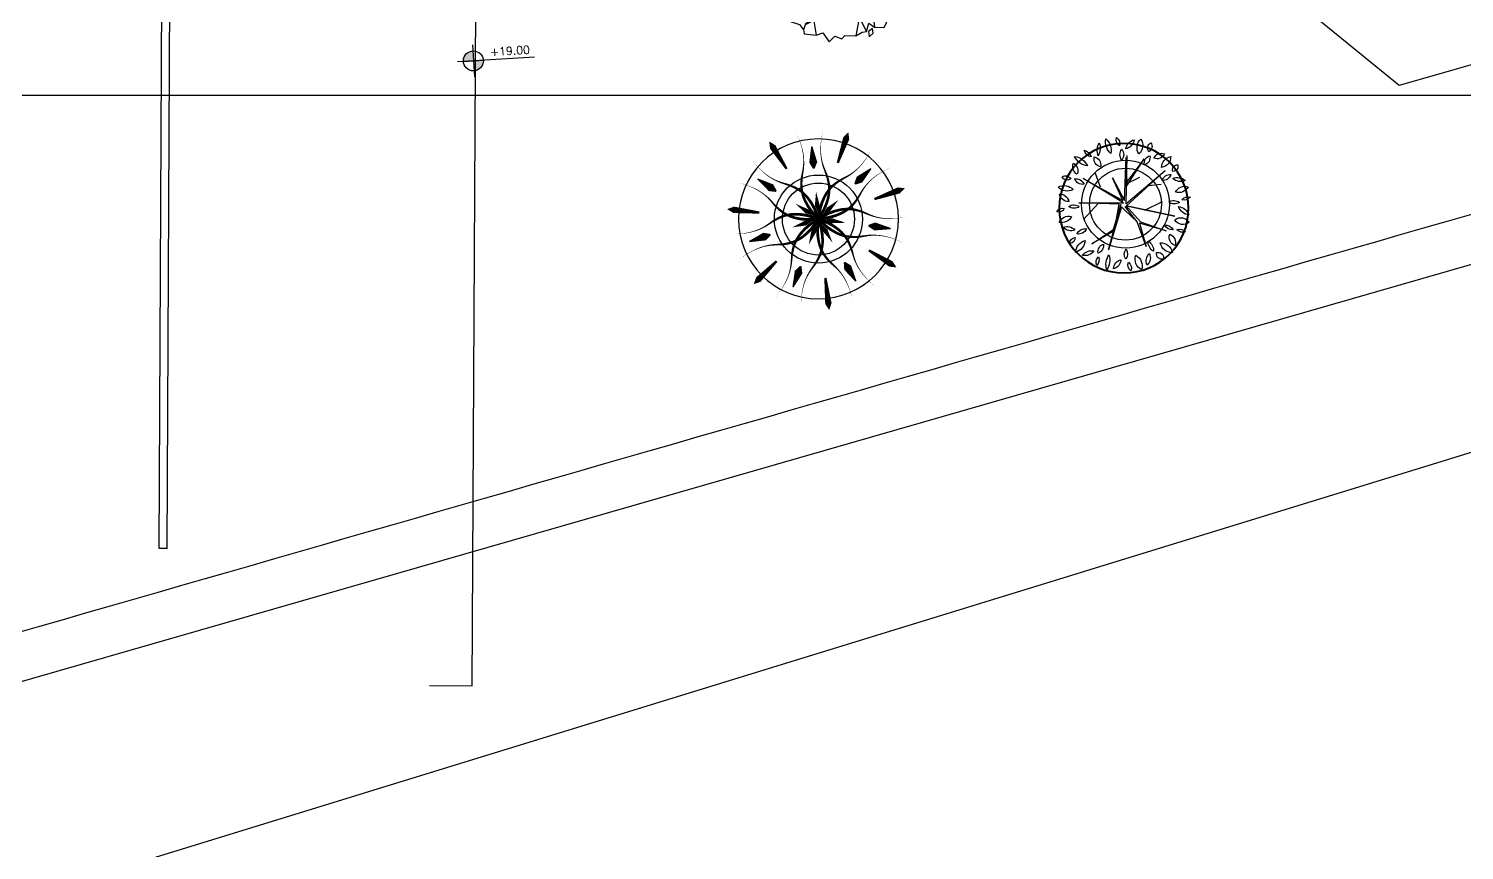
# Model space of a CAD drawing. Header units: millimetres. Extents: x 55520 to 96084, y -58491 to -49645.
# Drawn here: x 60621.4 to 60711.1, y -57660.5 to -57609.1 of the extents above; entities that cross this region are included whole.
import ezdxf
from ezdxf.enums import TextEntityAlignment as Align

# ---------------------------------------------------------------- set-up
doc = ezdxf.new("R2010")
doc.units = ezdxf.units.MM
for name, color, linetype in [('05_Mobiliário', 1, 'Continuous'), ('Alvenaria Corte', 30, 'Continuous'), ('Alvenaria Vista', 40, 'Continuous'), ('ARQ-COTAS', 1, 'Continuous'), ('ARQ-SÍMBOLOS', 2, 'Continuous'), ('ARQ-TEXTO2', 2, 'Continuous'), ('Curvas de Nível', 10, 'Continuous'), ('Limite Terreno', 20, 'Continuous'), ('Limites', 250, 'Continuous'), ('Árvores Existentes', 114, 'Continuous')]:
    doc.layers.add(name, color=color, linetype=linetype)
doc.styles.add('ATTR', font='romans.shx', dxfattribs={"width": 0.8, "height": 0.470416260033865})
doc.styles.add('ROMANS', font='romans.shx')

# ---------------------------------------------------------------- blocks, each defined once
blk = doc.blocks.new('árvore_media')
for p, q in [((55225.38142735669, -51940.37351302861), (55225.53585807668, -51939.52489606861)), ((55226.59154575669, -51939.35229702861), (55226.15370127669, -51940.0623655086)), ((55226.94811407669, -51939.38339974861), (55227.19079951668, -51940.17552646861)), ((55227.28458895669, -51940.08354182861), (55227.83619599669, -51939.54607238861)), ((55224.71942671669, -51941.33535110861), (55224.45466255669, -51940.0623655086)), ((55224.74150543669, -51939.89265414861), (55225.62411279669, -51940.5432243886)), ((55226.15370127669, -51940.0623655086), (55225.91101583669, -51940.96759302861)), ((55227.16872079669, -51940.7978215086), (55227.19079951668, -51940.11891590861)), ((55227.23495695669, -51940.09064070861), (55227.25703567669, -51940.82615686861)), ((55227.76454543669, -51941.1655795886), (55228.36030991669, -51939.8643187886)), ((55229.15466255668, -51940.40178822861), (55229.02225039669, -51941.53333766861)), ((55224.65325071668, -51941.33535110861), (55223.66030991669, -51940.8827072686)), ((55223.66030991669, -51940.9109824686), (55224.05748623668, -51941.73138438861)), ((55224.56499599669, -51940.5998349486), (55223.90299535669, -51940.57155974861)), ((55225.62411279669, -51940.5432243886), (55225.75652495669, -51941.33535110861)), ((55225.91101583669, -51940.96759302861), (55225.95511311669, -51941.19391494861)), ((55226.26403471669, -51941.19391494861), (55227.14670223669, -51940.7978215086)), ((55226.41852559669, -51941.47678726861), (55226.94811407669, -51941.1655795886)), ((55226.94811407669, -51941.1655795886), (55227.87487887669, -51941.2787405486)), ((55227.25703567669, -51940.82615686861), (55227.08046607669, -51941.02414342861)), ((55227.10254479669, -51941.02414342861), (55227.76454543669, -51941.1655795886)), ((55227.87487887669, -51941.2787405486), (55229.37532943668, -51940.65638534861)), ((55228.07346703669, -51942.63661190861), (55229.57391759669, -51940.9109824686)), ((55229.57391759669, -51940.93925766861), (55228.36030991669, -51942.6083367086)), ((55223.72648591668, -51941.6464986286), (55223.19689743668, -51941.75965958861)), ((55224.30017167669, -51941.8728205486), (55223.35138831669, -51941.44851206861)), ((55225.16076047669, -51943.4569536686), (55224.30017167669, -51941.8728205486)), ((55225.18283919669, -51942.38201478861), (55224.65325071668, -51941.33535110861)), ((55225.27109391669, -51942.32540422861), (55224.71942671669, -51941.33535110861)), ((55225.75652495669, -51941.33535110861), (55226.28611343668, -51942.09914246861)), ((55225.95511311669, -51941.19391494861), (55226.21993743669, -51941.53333766861)), ((55226.21993743669, -51941.53333766861), (55226.26403471669, -51941.19391494861)), ((55226.79362319669, -51942.91948422861), (55226.41852559669, -51941.47678726861)), ((55229.68425103668, -51941.9293709486), (55229.77250575669, -51941.2787405486)), ((55224.01332879669, -51943.4569536686), (55222.99830927669, -51942.63661190861)), ((55223.70440719669, -51942.41028998861), (55223.02038799669, -51942.4385651886)), ((55223.13072143669, -51942.0708071086), (55223.74856463668, -51942.3536794286)), ((55224.60909327669, -51942.6083367086), (55223.70440719669, -51942.41028998861)), ((55223.74856463668, -51942.3536794286), (55224.49875983669, -51942.49517574861)), ((55224.47674127669, -51942.41028998861), (55224.30017167669, -51942.04253190861)), ((55224.49875983669, -51942.49517574861), (55224.47674127669, -51942.41028998861)), ((55224.96217231669, -51943.5418394286), (55224.60909327669, -51942.6083367086)), ((55225.99927055669, -51943.11747078861), (55225.18283919669, -51942.38201478861)), ((55226.39644687669, -51943.03264518861), (55225.27109391669, -51942.32540422861)), ((55226.28611343668, -51942.09914246861), (55226.39644687669, -51943.00436998861)), ((55226.81570191668, -51942.94775942861), (55228.07346703669, -51942.63661190861)), ((55228.36030991669, -51942.6083367086), (55229.00017167669, -51942.66488710861)), ((55229.00017167669, -51942.66488710861), (55229.66217231669, -51941.9293709486)), ((55229.66217231669, -51941.9293709486), (55229.15466255668, -51942.66488710861)), ((55229.68425103668, -51941.9293709486), (55230.08142735669, -51942.0708071086)), ((55229.72834831669, -51942.74977286861), (55230.12552463669, -51942.29712902861)), ((55223.37346703669, -51942.94775942861), (55223.02038799669, -51943.4569536686)), ((55225.99927055669, -51943.1458061486), (55225.33726991669, -51943.4569536686)), ((55225.82270095668, -51943.40040326861), (55225.35934863669, -51943.68327558861)), ((55226.35228943669, -51943.34379270861), (55225.82270095668, -51943.40040326861)), ((55226.35228943669, -51943.34379270861), (55226.48470159669, -51944.1641946286)), ((55226.63919247669, -51943.3720679086), (55227.32321167669, -51944.1641946286)), ((55226.63919247669, -51943.40040326861), (55226.70536847669, -51944.24902022861)), ((55226.79362319669, -51943.28724230861), (55228.33823119669, -51942.74977286861)), ((55226.79362319669, -51943.31551750861), (55227.47764239669, -51944.13585926861)), ((55228.33823119669, -51942.74977286861), (55229.75042703668, -51942.83459846861)), ((55229.15466255668, -51942.69316230861), (55229.72834831669, -51942.74977286861)), ((55229.75042703668, -51942.83459846861), (55230.10350607669, -51943.62666502861)), ((55223.46172175668, -51944.1924698286), (55223.15280015668, -51944.02275846861)), ((55223.52789775668, -51944.02275846861), (55223.37346703669, -51944.53189254861)), ((55224.01332879669, -51943.4569536686), (55223.52789775668, -51944.02275846861)), ((55223.70440719669, -51943.85298694861), (55223.92507407669, -51944.33390598861)), ((55225.09458447669, -51943.7115507886), (55224.01332879669, -51943.4569536686)), ((55224.03540751668, -51943.4569536686), (55224.96217231669, -51943.5418394286)), ((55224.91801487669, -51944.41879174861), (55225.09458447669, -51943.7115507886)), ((55225.35934863669, -51943.68327558861), (55225.05042703669, -51944.50361734861)), ((55225.33726991669, -51943.4569536686), (55225.16076047669, -51943.4569536686)), ((55227.47764239669, -51944.13585926861), (55229.99317263669, -51944.13585926861)), ((55223.92507407669, -51944.33390598861), (55223.72648591668, -51945.12597254861)), ((55224.05748623668, -51945.55028102861), (55224.89599631669, -51944.41879174861)), ((55225.05042703669, -51944.50361734861), (55224.05748623668, -51945.52200582861)), ((55226.21993743669, -51944.89965062861), (55224.76358415669, -51945.69177734861)), ((55226.48470159669, -51944.1641946286), (55226.21993743669, -51944.89965062861)), ((55226.70536847669, -51944.24902022861), (55226.33027087669, -51945.0410867886)), ((55227.32321167669, -51944.1641946286), (55227.25703567669, -51944.95626118861)), ((55227.49972111668, -51944.30563078861), (55227.41146639669, -51944.84310022861)), ((55227.41146639669, -51944.84310022861), (55228.31615247669, -51945.40884486861)), ((55227.49972111668, -51944.30563078861), (55228.36030991669, -51944.27735558861)), ((55228.36030991669, -51944.27735558861), (55228.73540751669, -51945.0128115886)), ((55228.58097679669, -51944.70166406861), (55229.44150543669, -51944.95626118861)), ((55226.33027087669, -51945.0410867886), (55224.76358415669, -51945.7200525486)), ((55225.22693647669, -51945.55028102861), (55225.29317263669, -51946.2857971886)), ((55227.25703567669, -51944.95626118861), (55227.56595727669, -51945.6351667886)), ((55227.56595727669, -51945.6351667886), (55227.34529039669, -51946.45550854861)), ((55227.36736911669, -51944.95626118861), (55227.91897615669, -51946.25752198861)), ((55227.38938767669, -51944.98453638861), (55228.31615247669, -51945.4654554286)), ((55228.31615247669, -51945.40884486861), (55229.13258383669, -51945.60689158861)), ((55228.31615247669, -51945.4654554286), (55228.36030991669, -51946.05947526861)), ((55224.76358415669, -51945.7200525486), (55224.65325071668, -51945.97464966861))]:
    blk.add_line(p, q)
for points in [[(55223.90299535669, -51940.57155974861), (55223.66307727669, -51940.5255975086), (55223.66030991669, -51940.9109824686), (55223.60791055669, -51941.23277830861), (55223.35138831669, -51941.44851206861), (55223.05624335669, -51941.48033670861), (55223.19689743668, -51941.75965958861), (55223.13072143669, -51942.0708071086), (55222.89074319669, -51942.22289158861), (55223.02038799669, -51942.4385651886), (55222.99830927669, -51942.63661190861), (55222.75285647668, -51943.03619462861), (55223.02038799669, -51943.4569536686), (55223.35963023669, -51943.7080013486), (55223.15280015669, -51944.02275846861), (55223.24929679669, -51944.27380614861), (55223.37346703669, -51944.53189254861), (55223.66307727669, -51944.66274054861), (55223.72648591669, -51945.12597254861), (55223.96646415669, -51945.3346074286), (55224.05748623668, -51945.52200582861), (55224.46290447669, -51945.68822790861), (55224.65325071668, -51945.97464966861), (55224.68357135668, -51946.18322438861), (55225.29317263669, -51946.2857971886), (55225.64895887669, -51946.18322438861), (55225.95234575668, -51946.6782810286), (55226.25579279668, -51946.3954087086), (55226.61434639669, -51946.5722189486), (55226.77984655669, -51946.3954087086), (55227.34529039669, -51946.45550854861), (55227.69006735669, -51946.2893466286), (55227.91897615669, -51946.25752198861), (55228.07617423669, -51945.82966406861), (55228.36030991669, -51946.05947526861), (55228.84850831669, -51946.1125363886), (55229.13258383669, -51945.60689158861), (55229.17950863668, -51945.2992333486), (55229.44150543669, -51944.95626118861), (55229.75872911669, -51944.91029894861), (55229.84144911668, -51944.48593030861), (55230.03456271669, -51944.27380614861), (55229.99317263669, -51944.13585926861), (55230.11728271669, -51943.88481158861), (55230.10350607669, -51943.62666502861), (55230.42066959669, -51943.1422567086), (55230.25516943668, -51942.9300723886), (55230.61372303669, -51942.1875175086), (55230.12552463669, -51942.29712902861), (55230.08142735669, -51942.0708071086), (55230.03456271669, -51941.72783494861), (55230.17244943669, -51941.3035264686), (55229.77250575669, -51941.2787405486), (55229.57391759669, -51940.9109824686), (55229.53806223669, -51940.5962855086), (55229.37532943668, -51940.65638534861), (55229.15466255669, -51940.40178822861), (55228.76572815669, -51940.38410118861), (55228.46234127669, -51940.06591494861), (55228.36030991669, -51939.8643187886), (55228.21412111669, -51939.46473606861), (55227.83619599669, -51939.54607238861), (55227.49695375669, -51939.2879258286), (55226.94811407669, -51939.38339974861), (55226.80739983669, -51939.50011014861), (55226.59154575669, -51939.35229702861), (55226.14545935669, -51939.2172378286), (55225.89723919669, -51939.46473606861), (55225.59379215669, -51939.3232999086), (55225.53585807668, -51939.52489606861), (55225.23523855668, -51939.60623238861), (55225.12490511669, -51939.85373062861), (55224.74150543669, -51939.89265414861), (55224.54568463669, -51939.81835654861), (55224.45466255669, -51940.0623655086)], [(55228.65268751669, -51940.0623655086), (55228.87335439669, -51939.92092934861), (55229.04986383668, -51940.0623655086), (55228.85127567669, -51940.20380166861)], [(55223.27691023669, -51940.73772166861), (55223.13896335669, -51940.91453190861), (55223.30446351669, -51941.16209030861), (55223.49757711669, -51940.94990598861)], [(55226.66121103668, -51942.91948422861), (55226.55087759669, -51942.94775942861), (55226.52885903669, -51943.03264518861), (55226.61711375669, -51943.00436998861)], [(55230.50344975669, -51942.68257414861), (55230.42066959669, -51942.8593843886), (55230.58616975669, -51943.03619462861), (55230.66888975669, -51942.8593843886)], [(55228.23890703668, -51946.12312454861), (55228.01830031669, -51946.26456070861), (55228.04031887669, -51946.54749318861), (55228.26098575669, -51946.37772166861)]]:
    blk.add_lwpolyline(points, close=True)
at = {"style": 'ATTR', "width": 0.8, "flags": 9}
blk.add_attdef('ESTCODE', (55226.66121103668, -51942.91948422861), '', height=1.583206656000007e-05, dxfattribs=at)
blk = doc.blocks.new('tree 24')
at = {"flags": 128}
for points in [[(-1.101116828620434, 2.649776423000731, 0, 0.2, 0), (-1.022240563295782, 2.459965075948276, 0.2, 0.07, 0), (-0.7119736755266786, 1.713325061486103, 0, 0, 0)], [(0, 0, 0.1, 0.08317695594695063, -0.09358984156401431), (-0.3396875094622374, 0.6250600342173129, 0.08317695594695063, 0.07, -0.1206317726676947), (-0.3790990011766553, 1.178753437357955, 0.07, 0.04943313029214821, -0.04298178090384141), (-0.2957643866539001, 1.498500943300314, 0.04943313029214821, 0.03, 0.04550626810400364), (-0.2185584446415305, 1.80097050324548, 0.03, 0.01654751941133939, 0.06549508129568554), (-0.2064771931618452, 2.229842395754531, 0.01654751941133939, 0, 0.053115242807668), (-0.3159650871530175, 2.746639209566638, 0, 0, 0)], [(0, 0, 0.1, 0.08317695594695063, 0.09358984156401431), (0.3844825783744454, 0.5985489096492529, 0.08317695594695063, 0.07, 0.1206317726676947), (0.4642746085301042, 1.147878393530846, 0.07, 0.04943313029214821, 0.04298178090384141), (0.4045429909601808, 1.472863407805562, 0.04943313029214821, 0.03, -0.04550626810400364), (0.3496602782979608, 1.780168598517776, 0.03, 0.01654751941133939, -0.06549508129568554), (0.3689704583957791, 2.208775847218931, 0.01654751941133939, 0, -0.053115242807668), (0.515953429043293, 2.716183525510132, 0, 0, 0)], [(0.04684025887399912, 1.575548978638835, 0.05, 0.25, 0), (0.05278352927416563, 1.775460653589107, 0.25, 0.04, 0), (0.06764170620590448, 2.275239839334972, 0, 0, 0)], [(1.385143516585231, 2.512996381265111, 0, 0.2, 0), (1.285921577364206, 2.332982994732447, 0.2, 0.07, 0), (0.895623148418963, 1.624884139862843, 0, 0, 0)], [(0, 0, 0.09999999999999999, 0.08317695594695061, 0.09358984156401431), (-0.2282434143126011, 0.6737897237762809, 0.08317695594695061, 0.06999999999999999, 0.1206317726676947), (-0.607976982370019, 1.078674976713955, 0.06999999999999999, 0.0494331302921482, 0.04298178090384141), (-0.8993025524541736, 1.234599759802222, 0.0494331302921482, 0.03, -0.04550626810400364), (-1.173782236874104, 1.383292378857732, 0.03, 0.01654751941133938, -0.06549508129568554), (-1.496841176413, 1.665621934458613, 0.01654751941133938, 0, -0.053115242807668), (-1.80190609022975, 2.096901361830533, 0, 0, 0)], [(0, 4.656612873077393e-10, 0.1, 0.08317695594695063, -0.09358984156401431), (0.2768999151885509, 0.655296946875751, 0.08317695594695063, 0.07, -0.1206317726676947), (0.6852221861481667, 1.031332282349467, 0.07, 0.04943313029214821, -0.04298178090384141), (0.9871691344305873, 1.165537965483963, 0.04943313029214821, 0.03, 0.04550626810400364), (1.271786476485431, 1.293762616347522, 0.03, 0.01654751941133939, 0.06549508129568554), (1.614624560810626, 1.551714363973588, 0.01654751941133939, 0, 0.053115242807668), (1.950407995842397, 1.959532990120351, 0, 0, 0)], [(0, 0, 0.1, 0.08317695594695063, -0.09358984156401431), (-0.7004833109676838, 0.1241401676088572, 0.08317695594695063, 0.07, -0.1206317726676947), (-1.157950908876956, 0.4385492131114006, 0.07, 0.04943313029214821, -0.04298178090384141), (-1.355981293134391, 0.7030621478334069, 0.04943313029214821, 0.03, 0.04550626810400364), (-1.544324399903417, 0.9520108690485358, 0.03, 0.01654751941133939, 0.06549508129568554), (-1.872097410261631, 1.228853623382747, 0.01654751941133939, 0, 0.053115242807668), (-2.344410014338791, 1.465470083989203, 0, 0, 0)], [(-1.202609369531274, 1.018959909677505, 0.05, 0.25, 0), (-1.355201042257249, 1.148249436286278, 0.25, 0.04, 0), (-1.736680221743882, 1.471473252633587, 0, 0, 0)], [(1.2610182184726, 0.9457175332354382, 0.05, 0.25, 0), (1.421021028421819, 1.065713788499124, 0.25, 0.04, 0), (1.821028051897883, 1.365704422933049, 0, 0, 0)], [(0.005332109518349171, 0.2138108565704897, 0, 0.15, 0), (0.01066421996802092, 0.4276217116275802, 0.15, 0, 0), (0.02148289047181606, 0.8614366977708414, 0, 0, 0)], [(0, 2.328306436538696e-10, 0.1, 0.08317695594695063, 0.09358984156401431), (0.7076853476464748, 0.07258855667896569, 0.08317695594695063, 0.07, 0.1206317726676947), (1.186917949467897, 0.3527059669140726, 0.07, 0.04943313029214821, 0.04298178090384141), (1.403759410604835, 0.6020308679435402, 0.04943313029214821, 0.03, -0.04550626810400364), (1.609801471233368, 0.8365415532607585, 0.03, 0.01654751941133939, -0.06549508129568554), (1.956939812749624, 1.088676494779065, 0.01654751941133939, 0, -0.053115242807668), (2.445289493538439, 1.290124093415216, 0, 0, 0)], [(-2.758213741704822, 0.7912207749905065, 0, 0.2, 0), (-2.560634708032012, 0.7345432833535597, 0.2, 0.07, 0), (-1.783439798280597, 0.5115972694475204, 0, 0, 0)], [(-0.1638395423069596, 0.1374777001328766, 0, 0.15, 0), (-0.3276790836825967, 0.2749553993344307, 0.15, 0, 0), (-0.6601039674133062, 0.5538929966278374, 0, 0, 0)], [(0.1704885764047503, 0.1291400791378692, 0, 0.15, 0), (0.340977150015533, 0.2582801553653553, 0.15, 0, 0), (0.6868926947936416, 0.5203009984688833, 0, 0, 0)], [(2.828362543135881, 0.4838788082124665, 0, 0.2, 0), (2.625758543610573, 0.4492171338060871, 0.2, 0.07, 0), (1.828797474503517, 0.3128723182016984, 0, 0, 0)], [(0, 0, 0.1, 0.08317695594695063, 0.09358984156401431), (-0.6690974598750472, 0.2416531355120242, 0.08317695594695063, 0.07, 0.1206317726676947), (-1.222409503534436, 0.1972073025535792, 0.07, 0.04943313029214821, 0.04298178090384141), (-1.525954930111766, 0.06665731268003583, 0.04943313029214821, 0.03, -0.04550626810400364), (-1.813342785462737, -0.05523121426813304, 0.03, 0.01654751941133939, -0.06549508129568554), (-2.23550087492913, -0.1317792655900121, 0.01654751941133939, 0, -0.053115242807668), (-2.762893571518362, -0.1013902947306633, 0, 0, 0)], [(0, 0, 0.09999999999999999, 0.08317695594695061, -0.09358984156401431), (-0.5338008916005492, -0.4702597772702575, 0.08317695594695061, 0.06999999999999999, -0.1206317726676947), (-1.064842163585126, -0.6318915141746402, 0.06999999999999999, 0.0494331302921482, -0.04298178090384141), (-1.395116628147662, -0.6217967858538032, 0.0494331302921482, 0.03, 0.04550626810400364), (-1.707182583399117, -0.6138323675841093, 0.03, 0.01654751941133938, 0.06549508129568554), (-2.12799009308219, -0.6974869919940829, 0.01654751941133938, 0, 0.053115242807668), (-2.607466383837163, -0.9192279055714607, 0, 0, 0)], [(9.313225746154785e-10, -4.656612873077393e-10, 0.1, 0.08317695594695063, 0.09358984156401431), (-0.6061074715107679, -0.3724531945772469, 0.08317695594695063, 0.07, 0.1206317726676947), (-0.9163427362218499, -0.8327614939771593, 0.07, 0.04943313029214821, 0.04298178090384141), (-1.003532121889293, -1.151479451917112, 0.04943313029214821, 0.03, -0.04550626810400364), (-1.087419230490923, -1.452164577785879, 0.03, 0.01654751941133939, -0.06549508129568554), (-1.290782818570733, -1.829947992227972, 0.01654751941133939, 0, -0.053115242807668), (-1.643365840427577, -2.223332992754877, 0, 0, 0)], [(0, 0, 0.1, 0.08317695594695063, -0.09358984156401431), (0.03484448697417974, -0.710544517962262, 0.08317695594695063, 0.07, -0.1206317726676947), (-0.1698855506256223, -1.226505042053759, 0.07, 0.04943313029214821, -0.04298178090384141), (-0.3837006874382496, -1.478430056013167, 0.04943313029214821, 0.03, 0.04550626810400364), (-0.5844974601641297, -1.71744731022045, 0.03, 0.01654751941133939, 0.06549508129568554), (-0.7814628323540092, -2.09860567538999, 0.01654751941133939, 0, 0.053115242807668), (-0.9070473834872246, -2.611728532705456, 0, 0, 0)], [(-0.2096366761252284, -0.04237896937411278, 0, 0.15, 0), (-0.4192733531817794, -0.08475793700199574, 0.15, 0, 0), (-0.8446190739050508, -0.1707434289855883, 0, 0, 0)], [(0, 0, 0.1, 0.08317695594695063, 0.09358984156401431), (-0.08670619409531355, -0.706094671972096, 0.08317695594695063, 0.07, 0.1206317726676947), (0.0797488009557128, -1.235643899999559, 0.07, 0.04943313029214821, 0.04298178090384141), (0.2745708422735333, -1.502528702840209, 0.04943313029214821, 0.03, -0.04550626810400364), (0.4573531830683351, -1.755588395521045, 0.03, 0.01654751941133939, -0.06549508129568554), (0.6259210268035531, -2.150128557346761, 0.01654751941133939, 0, -0.053115242807668), (0.7136498866602778, -2.671060599386692, 0, 0, 0)], [(0, 0, 0.1, 0.08317695594695063, -0.09358984156401431), (0.6849760562181473, 0.1920818919315934, 0.08317695594695063, 0.07, -0.1206317726676947), (1.233557091094553, 0.1072968821972609, 0.07, 0.04943313029214821, -0.04298178090384141), (1.52674416359514, -0.04509887378662825, 0.04943313029214821, 0.03, 0.04550626810400364), (1.804450241848826, -0.187674910761416, 0.03, 0.01654751941133939, 0.06549508129568554), (2.219881089404225, -0.294886234216392, 0.01654751941133939, 0, 0.053115242807668), (2.748084076680243, -0.3031415399163961, 0, 0, 0)], [(9.313225746154785e-10, 0, 0.1, 0.08317695594695063, -0.09358984156401431), (0.5772512564435601, -0.4157747449353337, 0.08317695594695063, 0.07, -0.1206317726676947), (0.8529983470216393, -0.8975352579727769, 0.07, 0.04943313029214821, -0.04298178090384141), (0.9166496973484755, -1.22177534038201, 0.04943313029214821, 0.03, 0.04550626810400364), (0.9783261716365814, -1.527789399959147, 0.03, 0.01654751941133939, 0.06549508129568554), (1.153521880507469, -1.919431482441723, 0.01654751941133939, 0, 0.053115242807668), (1.476396798156202, -2.33754430571571, 0, 0, 0)], [(0, 9.313225746154785e-10, 0.1, 0.08317695594695063, 0.09358984156401431), (0.4979866156354547, -0.5080324583686888, 0.08317695594695063, 0.07, 0.1206317726676947), (1.015787865966558, -0.7080612457357347, 0.07, 0.04943313029214821, 0.04298178090384141), (1.345916362479329, -0.7221431937068701, 0.04943313029214821, 0.03, -0.04550626810400364), (1.657729323022068, -0.7370183430612087, 0.03, 0.01654751941133939, -0.06549508129568554), (2.071293573826551, -0.8512184615246952, 0.01654751941133939, 0, -0.053115242807668), (2.533272693865001, -1.107425093185157, 0, 0, 0)], [(0.2072636689990759, -0.05277581221889704, 0, 0.15, 0), (0.4145273333415389, -0.1055516264168546, 0.15, 0, 0), (0.8350582914426923, -0.212631965870969, 0, 0, 0)], [(-1.546469612978399, -0.3049267547903582, 0.05, 0.25, 0), (-1.742691586725414, -0.3436170275090262, 0.25, 0.04, 0), (-2.233246521092951, -0.4403427065117285, 0, 0, 0)], [(-0.0975731173530221, -0.1903234085766599, 0, 0.15, 0), (-0.1951462356373668, -0.3806468163384125, 0.15, 0, 0), (-0.3931187894195318, -0.7668065697653219, 0, 0, 0)], [(0.08796499017626047, -0.1949504400836304, 0, 0.15, 0), (0.1759299784898758, -0.3899008793523535, 0.15, 0, 0), (0.3544079614803195, -0.7854487224249169, 0, 0, 0)], [(1.525623740628362, -0.3962585035478696, 0.05, 0.25, 0), (1.719200710766017, -0.4465372971026227, 0.25, 0.04, 0), (2.203143132850528, -0.5722342798253521, 0, 0, 0)], [(-2.338319449685514, -1.663140254910104, 0, 0.2, 0), (-2.170818689279258, -1.544004584546201, 0.2, 0.07, 0), (-1.511939377523959, -1.075373701634817, 0, 0, 0)], [(-0.7258066954091191, -1.399197352002375, 0.05, 0.25, 0), (-0.8178998222574592, -1.576732858899049, 0.25, 0.03999999999999999, 0), (-1.048132639378309, -2.020571624743752, 0, 0, 0)], [(0.6414034683257341, -1.439843804924749, 0.05, 0.25, 0), (0.7227871911600232, -1.62253668892663, 0.25, 0.04, 0), (0.9262464977800846, -2.079268897767179, 0, 0, 0)], [(2.14176688529551, -1.909609376103617, 0, 0.2, 0), (1.988345769234002, -1.772818391094916, 0.2, 0.07, 0), (1.384850000962615, -1.234738739556633, 0, 0, 0)], [(-0.1576229184865952, -2.865122750285082, 0, 0.2, 0), (-0.1463319212198257, -2.659885506960563, 0.2, 0.06999999999999999, 0), (-0.1019177669659257, -1.852566340821795, 0, 0, 0)]]:
    blk.add_lwpolyline(points, format="xyseb", dxfattribs=at)
blk.add_circle((0, 0), 2.5)
blk = doc.blocks.new('tree 17')
at = {"color": 0, "linetype": 'ByBlock'}
for p, q in [((-0.1488668625097489, 0.7724390141847834), (-0.8077395318396157, 1.663882474320417)), ((-0.8077395318396157, 1.663882474320417), (-0.0824257656786358, 0.822271115554031)), ((-0.2153075658570742, 1.813379565344803), (-0.0824257656786358, 0.1523045358626405)), ((-0.03259523809538223, 0.2685797013582487), (-0.1820872141543077, 1.746936501211167)), ((-0.1820872141543077, 1.746936501211167), (-0.1488668625097489, 0.7724390141847834)), ((-0.0824257656786358, 0.1523045358626405), (-1.510906003473792, 1.220929106893891)), ((-1.510906003473792, 1.220929106893891), (-0.09903594153001904, 0.07478762770188041)), ((-0.0824257656786358, 0.822271115554031), (-0.6194900853006402, 1.03821087725737)), ((0.3272934791166335, 1.071432409331464), (-0.03259523809538223, 0.2685797013582487)), ((0.0006255070475162938, 0.1855260679221828), (1.346054472203832, 1.115727785410854)), ((1.346054472203832, 1.115727785410854), (0.01723568288434763, 0.2685797013582487)), ((0.01723568288434763, 0.2685797013582487), (0.3272934791166335, 1.071432409331464)), ((0.7650858725683065, 0.7779761329256871), (0.909041123391944, 1.259687757697975)), ((-0.8904008887620876, 0.7281436380908417), (-1.344413935803459, 0.7558284448787163)), ((-0.09903594153001904, 0.07478762770188041), (-1.737912527023582, -0.3847767024817585)), ((-1.737912527023582, -0.3847767024817585), (-0.0824257656786358, 0.07478762770188041)), ((-0.7187616181618068, -0.1134677206719061), (-1.344413935803459, 0.1523045358626405)), ((-0.0824257656786358, 0.07478762770188041), (-0.5419755379261915, -0.5121257120117662)), ((-0.4312406388489762, -0.495514749247377), (-0.04920541393221356, 0.05817666494476725)), ((-0.04920541393221356, 0.05817666494476725), (-0.3260424649779452, -0.4013872717914637)), ((-0.3260424649779452, -0.4013872717914637), (0.08367638633353636, 0.05817666494476725)), ((1.539840250567067, 0.2851902706679539), (0.0006255070475162938, 0.1855260679221828)), ((0.08367638633353636, 0.05817666494476725), (0.6262774312490365, -1.403569172151037)), ((0.6262774312490365, -1.403569172151037), (0.100286955566844, 0.1356935731018893)), ((0.100286955566844, 0.1356935731018893), (0.4435651034873445, -0.794508537848742)), ((0.1501174831646495, 0.1523045358626405), (1.539840250567067, 0.2851902706679539)), ((0.3605138307611924, -0.6837700976284395), (0.1501174831646495, 0.1523045358626405)), ((0.8647473211458419, 0.2242843252788589), (1.418421816648333, -0.3017226755873708)), ((-0.685930788735277, -1.370347640080581), (-0.4312406388489762, -0.495514749247377)), ((-0.5419755379261915, -0.5121257120117662), (-1.41124455499812, -0.8775621712848078)), ((-1.41124455499812, -0.8775621712848078), (-0.508755186223425, -0.5453472440749465)), ((-0.508755186223425, -0.5453472440749465), (-0.685930788735277, -1.370347640080581)), ((1.179951926809736, -1.159944997121784), (0.3605138307611924, -0.6837700976284395)), ((0.4435651034873445, -0.794508537848742), (1.179951926809736, -1.159944997121784))]:
    blk.add_line(p, q, dxfattribs=at)
for points in [[(-1.07242574317689, 2.207669144569693, 0.4515397640179216), (-0.9874912705546061, 1.899677776000032)], [(-0.9874915942297697, 1.899677504584659, 0.4515397640179216), (-1.072426066852053, 2.207668873154319)], [(-0.7326880260128938, 2.35635442106754, 0.3753020348049121), (-0.6371367029659745, 1.846575381879076)], [(-0.6371366251210738, 1.846575496022393, 0.3753020348049122), (-0.7326879481679931, 2.356354535210857)], [(-0.4991182835475305, 2.345734130821342, 0.3027699548490791), (-0.1912308294474881, 2.04836316842036)], [(-0.1912307219207756, 2.048363109038206, 0.3027699548490791), (-0.499118176020818, 2.345734071439188)], [(-0.0532121281177626, 2.048362955090949, 0.3409534558468513), (-0.03197851253627887, 1.666028881655409)], [(-0.03197854842784525, 1.66602886027603, 0.3409534558468513), (-0.05321216400932899, 2.048362933711572)], [(0.1060400604254208, 2.46255869997279, 0.3506886414138493), (0.02110553447290509, 2.165187539634492)], [(0.02110574657142952, 2.165187402521922, 0.3506886414138493), (0.1060402725239452, 2.462558562860219)], [(0.477628344774911, 2.441317947225869, 0.2702703581361986), (0.3289929709404722, 1.9209185797187)], [(0.3289931079021526, 1.920918334474592, 0.2702703581361985), (0.4776284817365916, 2.441317701981761)], [(0.7111980039362842, 2.313872876913763, 0.218612775951902), (0.7748988707197588, 1.867816342617982)], [(0.7748990944646486, 1.867816270247033, 0.2186127759519021), (0.7111982276811738, 2.313872804542815)], [(1.019085391552743, 1.846575730087486, 0.2884681251976712), (1.252655116743875, 2.090844665935312)], [(1.252655397565015, 2.090844759666518, 0.2884681251976713), (1.019085672373882, 1.846575823818692)], [(-1.730668115068037, 1.687269807298919, 0.3633350839728651), (-1.39093015370634, 1.326176405342576)], [(-1.390930066290385, 1.326176600537536, 0.3633350839728651), (-1.730668027652082, 1.687270002493879)], [(-1.146743737026577, 1.666028866193262, 0.4205232702896032), (-1.518332055884537, 1.79347356803508)], [(-1.518331929302781, 1.793473710075016, 0.4205232702896032), (-1.146743610444821, 1.666029008233198)], [(-1.008724912794863, 1.761612700299452, 0.4082578546400881), (-0.8070056207159628, 1.453621460926164)], [(-0.8070056062885822, 1.453621218554757, 0.4082578546400885), (-1.008724898367482, 1.761612457928046)], [(0.9129174908876028, 1.835955466553007, 0.4400759514473707), (0.7218149015863176, 1.485482486223725)], [(0.7218150279086243, 1.485482301928694, 0.4400759514473706), (0.9129176172099094, 1.835955282257976)], [(1.592393427953028, 1.899677758808262, 0.2686374439171992), (1.167720932561935, 1.53858431732979)], [(1.16772099789847, 1.538584047527242, 0.2686374439171992), (1.592393493289563, 1.899677489005714)], [(1.645477454151202, 1.66602931670018, 0.3868620594582543), (1.539309310620352, 1.273074613376893)], [(1.539309545359632, 1.273074199675146, 0.3868620594582545), (1.645477688890482, 1.666028902998433)], [(-1.953621065737667, 1.389898702831732, 0.525993913198135), (-1.773135236346837, 1.166870378982799)], [(-1.773135444543454, 1.166870561440857, 0.5259939131981348), (-1.953621273934283, 1.38989888528979)], [(-1.380313315457058, 0.8801200582478412, 0.3431627132305735), (-1.698817620647208, 1.060666741652254)], [(-1.698817490499025, 1.060666484745169, 0.3431627132305735), (-1.380313185308876, 0.8801198013407561)], [(1.645477256288471, 1.124388972512067, 0.3411170854928207), (1.326973160905053, 0.9119812536830374)], [(1.326973259665353, 0.9119812318748456, 0.3411170854928208), (1.645477355048771, 1.124388950703875)], [(2.070149718134583, 1.219972644855595, 0.4435887221041456), (1.77287910613688, 1.124389129702397)], [(1.772879239311639, 1.124388920176564, 0.4435887221041456), (2.070149851309342, 1.219972435329762)], [(-2.27212554778381, 0.6039897413592789, 0.3621437861478326), (-1.815602667899476, 0.4446838346916872)], [(-1.815602473038586, 0.4446840713445035, 0.3621437861478327), (-2.27212535292292, 0.6039899780120952)], [(-1.751901580948119, 0.9226016869442841, 0.2958754657496622), (-2.176574013397313, 0.8270181463152495)], [(-2.176573978901057, 0.8270179267228801, 0.2958754657496619), (-1.751901546451863, 0.9226014673519147)], [(2.229401760462613, 0.8694994703986223, 0.3435608105681879), (1.709177975609361, 0.7526751260290883)], [(1.709178201529605, 0.7526751302681451, 0.3435608105681881), (2.229401986382857, 0.869499474637679)], [(2.197551307882808, 0.6252303846819995, 0.3802099613416753), (1.889663789013957, 0.3491001449460915)], [(1.889664074504704, 0.3491001430986945, 0.3802099613416756), (2.197551593373555, 0.6252303828346025)], [(-2.325209606262474, 0.24289643439295, 0.2883280017642146), (-2.017322081309867, 0.1685536763064406)], [(-2.017321880093691, 0.1685538871021174, 0.2883280017642145), (-2.325209405046298, 0.2428966451886268)], [(-1.93238761035629, 0.08359064162541818, 0.3094680604192758), (-1.560799335954252, 0.115451812400504)], [(-1.560799122092231, 0.1154515871672595, 0.309468060419276), (-1.932387396494269, 0.08359041639217352)], [(1.539309530532742, 0.1473129465792812, 0.3265546511966065), (1.900280899037827, 0.1791741102105265)], [(1.900280934497309, 0.1791739017591096, 0.3265546511966063), (1.539309565992224, 0.1473127381278642)], [(2.324953067690776, 0.01986807571215966, 0.3838322505930397), (2.059532817875895, 0.1154516123149641)], [(2.059532762149056, 0.1154518433076614, 0.3838322505930399), (2.324953011963937, 0.01986830670485706)], [(-1.889920366102893, -0.05447456259875549, 0.2894471969886845), (-2.229658352668047, -0.3730864116135413)], [(-1.730668278498643, -0.5111513377561153, 0.4473465531964167), (-2.22965836074219, -0.6279756648269628)], [(-2.229657989558468, -0.373086511569142, 0.2894471969886846), (-1.889920002993313, -0.05447466255435603)], [(1.825963248555706, -0.171298661603191, 0.3517814454106137), (2.271869079022996, -0.3518452613106551)], [(2.271869174409733, -0.3518456805039252, 0.3517814454106134), (1.825963343942443, -0.1712990807964611)], [(-2.229658009571422, -0.6279757256269418, 0.4473465531964168), (-1.730667927327874, -0.5111513985560946)], [(-1.783752316061818, -0.8616247252189764, 0.306983619276666), (-2.081022801796557, -0.9465878109109349)], [(-2.081022574094877, -0.9465875744412502, 0.3069836192766659), (-1.783752088360139, -0.8616244887492917)], [(-1.656350606570596, -0.8510038019556658, 0.3156059979693527), (-1.369696895282962, -0.6704572214079012)], [(-1.369696570343693, -0.6704575135301285, 0.3156059979693527), (-1.656350281631328, -0.8510040940778933)], [(1.677327929373024, -0.7872817315915936, 0.3400028335551002), (1.337589975784825, -0.6385962178718652)], [(1.337589961997691, -0.6385963159586198, 0.3400028335551002), (1.677327915585889, -0.7872818296783484)], [(2.133850643376994, -0.532391978017221, 0.3171340406511771), (1.741028506406563, -0.6492163502996131)], [(1.741028649010056, -0.6492166252168325, 0.317134040651177), (2.133850785980487, -0.5323922529344405)], [(1.751645469425697, -0.904105941576422, 0.4059203442760534), (1.942748135381248, -1.105893495366856)], [(1.942748067581575, -1.105893475635962, 0.4059203442760537), (1.751645401626024, -0.9041059218455284)], [(-1.528948846016281, -0.9996898123661796, 0.4141147415869915), (-1.688200931123541, -1.403264582867146)], [(-1.688200733328269, -1.40326443864449, 0.4141147415869914), (-1.52894864822101, -0.9996896681435233)], [(-1.582032687851669, -1.636912778182277, 0.3659184713152769), (-1.178594077943393, -1.275819576498009)], [(-1.178593982965477, -1.275819951022158, 0.3659184713152767), (-1.582032592873754, -1.636913152706427)], [(-0.7645382330659204, -1.190856696967122, 0.285980656752778), (-0.9344071446228, -1.551949955815604)], [(-0.9344075938431189, -1.551949872836967, 0.285980656752778), (-0.7645386822862392, -1.190856613988484)], [(0.0104884670856295, -1.413884946901994, 0.3288318634243046), (0.0423389083281126, -1.76435804273889)], [(0.04233923627344166, -1.764357996547737, 0.3288318634243045), (0.01048879503095862, -1.413884900710841)], [(0.7855160002197291, -1.201476892064558, 0.3689267344344678), (0.9872353325039407, -1.498847804026081)], [(0.9872352919213088, -1.498848137903085, 0.3689267344344678), (0.7855159596370973, -1.201477225941563)], [(1.125253731292877, -1.4138849979051, 0.3035626912028013), (1.528692593528973, -1.541329738191213)], [(1.528692649536562, -1.541329664605016, 0.3035626912028013), (1.125253787300466, -1.413884924318903)], [(1.762262172216508, -1.424505248645616, 0.3169423105987751), (1.411907447042265, -1.031550718295356)], [(1.411907393261715, -1.031550730446, 0.316942310598775), (1.762262118435959, -1.42450526079626)], [(-1.029958781746841, -1.605051983112728, 0.559657380688164), (-1.263528529695914, -1.838700552440498)], [(-1.263528333390555, -1.838700387669294, 0.559657380688164), (-1.029958585441481, -1.605051818341524)], [(-0.7857721151629591, -1.6156722661741, 0.3212749178775761), (-0.679604038522023, -2.019247107995526)], [(-0.6796039339134806, -2.019247033926492, 0.321274917877576), (-0.7857720105544168, -1.615672192105065)], [(-0.3080156251234161, -1.64753347066301, 0.362046953370264), (-0.4778846344145848, -2.167932864544957)], [(-0.4778843848326784, -2.167932963991799, 0.3620469533702642), (-0.3080153755415097, -1.647533570109851)], [(-0.04259543673747346, -1.881181977847524, 0.3459067627697099), (-0.1062963158800514, -2.178553064958541)], [(-0.1062963028970907, -2.178553114214077, 0.3459067627697099), (-0.04259542375451275, -1.88118202710306)], [(0.2122080282341395, -1.774978147082268, 0.3399380599255618), (0.4882450064007093, -2.072349059217064)], [(0.4882449859370771, -2.072349245724352, 0.3399380599255619), (0.2122080077705072, -1.774978333589555)], [(0.6156470807125214, -1.583811308335513, 0.2359967469586558), (0.7218151498048448, -2.093590016667919)], [(0.721814597147598, -2.093589925078034, 0.2359967469586557), (0.6156465280552745, -1.583811216745629)], [(0.9872348655969009, -1.626292459495459, 0.3370839981238424), (1.061552571082666, -1.923663598294636)], [(1.061552792884259, -1.923663760917692, 0.3370839981238424), (0.9872350873984945, -1.626292622118515)]]:
    blk.add_lwpolyline(points, format="xyb")
at = {"lineweight": 40}
blk.add_circle((0, 0), 2.242264932325453, dxfattribs=at)
blk = doc.blocks.new('Nível_Planta')
at = {"layer": 'ARQ-SÍMBOLOS', "ltscale": 0.1}
h = blk.add_hatch(color=1, dxfattribs=at)
h.dxf.hatch_style = 1
h.paths.add_polyline_path([(-0.2499999999998295, 0), (0, 0), (0, 0.25, 0.4142135623730951)])
h.paths.add_polyline_path([(0.2500000000000568, 0), (0, 0), (0, -0.25, 0.4142135623730952)])
at = {"layer": 'ARQ-SÍMBOLOS', "color": 1}
for p, q in [((0, 0.3999999999999773), (0, -0.3999999999999773)), ((1.5345611638636, 0), (-0.3999999999999773, 0))]:
    blk.add_line(p, q, dxfattribs=at)
at = {"layer": 'ARQ-SÍMBOLOS', "color": 1, "ltscale": 0.1}
blk.add_line((-0.25, 0), (0.25, 0), dxfattribs=at)
at = {"layer": 'ARQ-SÍMBOLOS', "color": 1}
blk.add_circle((0, 0), 0.2499999999999881, dxfattribs=at)
at = {"layer": 'ARQ-TEXTO2', "style": 'ROMANS'}
blk.add_attdef('NIVEL-ACABADO', text='', height=0.2, dxfattribs=at).set_placement((0.4323399719731924, 0.03380018974962695), align=Align.BOTTOM_LEFT)

msp = doc.modelspace()

# ---------------------------------------------------------------- linework, layer by layer
at = {"layer": '05_Mobiliário'}
for centre, radius in [((60689.93193366408, -57620.10526445292), 2.75), ((60689.93193366408, -57620.10526445292), 2.25), ((60670.74341511269, -57621.03570138796), 2.75), ((60670.74341511269, -57621.03570138796), 2.25)]:
    msp.add_circle(centre, radius, dxfattribs=at)
at = {"layer": 'Alvenaria Corte'}
for p, q in [((60629.53772740065, -57641.63921843163), (60629.85435517902, -57582.23016667226)), ((60630.03772029957, -57641.64188320468), (60630.35434807796, -57582.23283144531)), ((60630.03772029957, -57641.64188320468), (60629.53772740064, -57641.63921843166))]:
    msp.add_line(p, q, dxfattribs=at)
at = {"layer": 'Alvenaria Vista'}
msp.add_open_spline([(60790.7750183387, -57597.92457324033), (60728.18506627806, -57615.9515180115), (60665.59511421743, -57633.97846278268), (60603.0051621568, -57652.00540755386), (60592.83032587334, -57653.56490335674), (60582.65548958991, -57655.12439915965), (60572.48065330646, -57656.68389496253), (60559.97242787241, -57655.2164348679), (60547.46420243834, -57653.74897477327), (60534.95597700426, -57652.28151467867), (60526.60117462719, -57645.12877179764), (60518.24637225017, -57637.97602891662), (60509.89156987313, -57630.82328603561), (60506.60235863562, -57573.91735610776), (60503.3131473981, -57517.01142617995), (60500.02393616058, -57460.10549625214), (60498.30514540992, -57440.83283763579), (60496.58635465926, -57421.56017901944), (60494.86756390858, -57402.28752040309)], degree=3, knots=[20.32241631602053, 20.32241631602053, 20.32241631602053, 20.32241631602053, 21.30537573406695, 21.30537573406695, 21.30537573406695, 22.30537573406695, 22.30537573406695, 22.30537573406695, 23.30537573406695, 23.30537573406695, 23.30537573406695, 24.30537573406695, 24.30537573406695, 24.30537573406695, 25.30537573406695, 25.30537573406695, 25.30537573406695, 25.59336856947562, 25.59336856947562, 25.59336856947562, 25.59336856947562], dxfattribs=at)
at = {"layer": 'ARQ-COTAS'}
for points in [[(60646.43954446141, -57650.21349976499), (60649.10946245209, -57650.22772941816), (60649.93283202579, -57495.73842387975), (60647.2629140351, -57495.72419422658)], [(60732.38316832347, -57609.82161412364), (60732.38316832347, -57613.31374874454), (60500.24834210741, -57613.31374874454), (60500.24834210741, -57609.82161412364)]]:
    msp.add_lwpolyline(points, dxfattribs=at)
at = {"layer": 'Curvas de Nível'}
msp.add_lwpolyline([(60727.9644990938, -57606.64919011013), (60707.02273313332, -57612.68076620105), (60700.20176688109, -57607.09685708129), (60697.29660611401, -57603.09658800624)], dxfattribs=at)
at = {"layer": 'Limite Terreno'}
msp.add_lwpolyline([(60790.96530510444, -57600.99171913106), (60603.65021463354, -57654.94157337373), (60572.53408350313, -57659.71073865056), (60533.69898769417, -57655.15462046488), (60506.97027289182, -57632.27153886778), (60497.03163678358, -57460.32535204273), (60491.87223014965, -57402.47335191993)], dxfattribs=at)
at = {"layer": 'Limites'}
msp.add_lwpolyline([(60791.91000448875, -57616.21889913704), (60777.57591302629, -57615.28312451002), (60597.26504644334, -57670.81775305897), (60555.46158914706, -57673.20566971957), (60555.14387680309, -57725.05830669551)], dxfattribs=at)

# ---------------------------------------------------------------- block references
at = {"layer": 'ARQ-SÍMBOLOS', "xscale": 2.5, "yscale": 2.5, "zscale": 2.5, "rotation": 3.550099373266258}
msp.add_blockref('Nível_Planta', (60649.18105801431, -57611.14298893743), dxfattribs=at).add_auto_attribs({'NIVEL-ACABADO': '+19.00'})
at = {"layer": 'Árvores Existentes'}
for name, p, xscale, yscale, zscale, rotation in [('árvore_media', (-9332.477643477469, 502.8496643264152), 1.2, 1.2, 1.2, 3.550099373266263), ('tree 24', (60670.74503413451, -57621.02774482726), -2, 2, 2, 3.550099373266251), ('tree 17', (60689.83097332115, -57620.35633917459), -1.8048, 1.8048, 1.8048, 3.550099373266251)]:
    msp.add_blockref(name, p, dxfattribs=dict(at, xscale=xscale, yscale=yscale, zscale=zscale, rotation=rotation))

doc.saveas('drawing.dxf')
